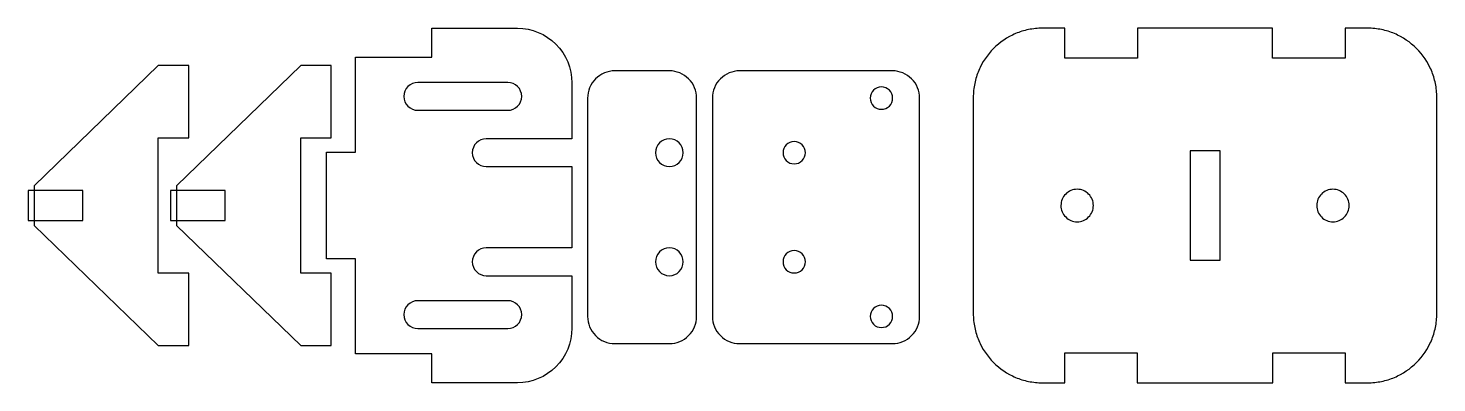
# Model space of a CAD drawing. Extents: x -133 to 125, y -33 to 33.
import ezdxf

# ---------------------------------------------------------------- set-up
doc = ezdxf.new("R2010")
doc.units = 0
doc.layers.add('CLAMPBASE', color=18, linetype='CONTINUOUS')

msp = doc.modelspace()

# ---------------------------------------------------------------- linework, layer by layer
at = {"layer": 'CLAMPBASE'}
for points in [[(-33.2, 12.23), (-48.91, 12.23, 0.414214), (-51.46, 9.68, 0.414214), (-48.91, 7.13), (-33.2, 7.13), (-33.2, -7.77), (-48.91, -7.77, 0.414214), (-51.46, -10.32, 0.414214), (-48.91, -12.87), (-33.2, -12.87), (-33.2, -22.5, -0.414214), (-43.2, -32.5), (-58.89, -32.5), (-58.89, -27.17), (-72.86, -27.17), (-72.86, -9.78), (-78.2, -9.78), (-78.2, 9.78), (-72.86, 9.78), (-72.86, 27.17), (-58.89, 27.17), (-58.89, 32.5), (-43.2, 32.5, -0.414214), (-33.2, 22.5)], [(-15.33, -25.32, 0.414214), (-10.33, -20.32), (-10.33, 19.68, 0.414214), (-15.33, 24.68), (-25.33, 24.68, 0.414214), (-30.33, 19.68), (-30.33, -20.32, 0.414214), (-25.33, -25.32)], [(25.56, -25.32, 0.414214), (30.56, -20.32), (30.56, 19.68, 0.414214), (25.56, 24.68), (-2.44, 24.68, 0.414214), (-7.44, 19.68), (-7.44, -20.32, 0.414214), (-2.44, -25.32)], [(-61.45, 22.55, 0.414214), (-64, 20, 0.414214), (-61.45, 17.45), (-44.95, 17.45, 0.414214), (-42.4, 20, 0.414214), (-44.95, 22.55)], [(23.56, 21.73, 0.414214), (21.51, 19.68, 0.414214), (23.56, 17.63, 0.414214), (25.61, 19.68, 0.414214)], [(-15.33, 12.23, 0.414214), (-17.88, 9.68, 0.414214), (-15.33, 7.13, 0.414214), (-12.78, 9.68, 0.414214)], [(7.56, 11.73, 0.414214), (5.51, 9.68, 0.414214), (7.56, 7.63, 0.414214), (9.61, 9.68, 0.414214)], [(59.45, 2.97, 0.414214), (56.47, 0, 0.414214), (59.45, -2.98, 0.414214), (62.42, 0, 0.414214)], [(106.35, 2.97, 0.414214), (103.37, 0, 0.414214), (106.35, -2.98, 0.414214), (109.32, 0, 0.414214)], [(-15.33, -7.77, 0.414214), (-17.88, -10.32, 0.414214), (-15.33, -12.87, 0.414214), (-12.78, -10.32, 0.414214)], [(7.56, -8.27, 0.414214), (5.51, -10.32, 0.414214), (7.56, -12.37, 0.414214), (9.61, -10.32, 0.414214)], [(-61.45, -17.45, 0.414214), (-64, -20, 0.414214), (-61.45, -22.55), (-44.95, -22.55, 0.414214), (-42.4, -20, 0.414214), (-44.95, -17.45)], [(23.56, -18.27, 0.414214), (21.51, -20.32, 0.414214), (23.56, -22.37, 0.414214), (25.61, -20.32, 0.414214)]]:
    msp.add_lwpolyline(points, format="xyb", close=True, dxfattribs=at)
for points in [[(54.77, -32.5), (57.18, -32.5), (57.18, -27), (70.48, -27), (70.48, -32.5), (95.32, -32.5), (95.32, -27), (108.62, -27), (108.62, -32.5), (111.05, -32.5), (112.7, -32.5), (113.03, -32.5), (113.35, -32.48), (113.67, -32.46), (114, -32.43), (114.31, -32.4), (114.63, -32.35), (114.95, -32.3), (115.26, -32.24), (115.57, -32.17), (115.87, -32.1), (116.17, -32.02), (116.47, -31.93), (116.77, -31.83), (117.06, -31.73), (117.35, -31.62), (117.64, -31.5), (117.92, -31.38), (118.2, -31.25), (118.75, -30.97), (119.28, -30.66), (119.8, -30.33), (120.3, -29.98), (120.78, -29.6), (121.24, -29.2), (121.68, -28.78), (122.1, -28.34), (122.5, -27.88), (122.87, -27.4), (123.23, -26.9), (123.56, -26.39), (123.86, -25.85), (124.14, -25.31), (124.28, -25.03), (124.4, -24.74), (124.52, -24.46), (124.63, -24.17), (124.73, -23.87), (124.83, -23.58), (124.92, -23.28), (125, -22.97), (125.07, -22.67), (125.14, -22.36), (125.2, -22.05), (125.25, -21.73), (125.3, -21.42), (125.33, -21.1), (125.36, -20.78), (125.38, -20.45), (125.39, -20.13), (125.4, -19.8), (125.4, 19.8), (125.39, 20.13), (125.38, 20.45), (125.36, 20.78), (125.33, 21.1), (125.3, 21.42), (125.25, 21.73), (125.2, 22.05), (125.14, 22.36), (125.07, 22.67), (125, 22.97), (124.92, 23.28), (124.83, 23.58), (124.73, 23.87), (124.63, 24.17), (124.52, 24.46), (124.4, 24.74), (124.28, 25.03), (124.14, 25.31), (123.86, 25.85), (123.56, 26.39), (123.23, 26.9), (122.87, 27.4), (122.5, 27.88), (122.1, 28.34), (121.68, 28.78), (121.24, 29.2), (120.78, 29.6), (120.3, 29.98), (119.8, 30.33), (119.28, 30.66), (118.75, 30.97), (118.2, 31.25), (117.92, 31.38), (117.64, 31.5), (117.35, 31.62), (117.06, 31.73), (116.77, 31.83), (116.47, 31.93), (116.17, 32.02), (115.87, 32.1), (115.57, 32.17), (115.26, 32.24), (114.95, 32.3), (114.63, 32.35), (114.31, 32.4), (114, 32.43), (113.67, 32.46), (113.35, 32.48), (113.03, 32.5), (112.7, 32.5), (111.05, 32.5), (108.57, 32.5), (108.57, 27), (95.27, 27), (95.27, 32.5), (70.5, 32.5), (70.5, 27), (57.2, 27), (57.2, 32.5), (54.77, 32.5), (53.1, 32.5), (52.77, 32.5), (52.44, 32.48), (52.12, 32.46), (51.8, 32.43), (51.48, 32.4), (51.16, 32.35), (50.85, 32.3), (50.54, 32.24), (50.23, 32.17), (49.92, 32.1), (49.62, 32.02), (49.32, 31.93), (49.02, 31.83), (48.73, 31.73), (48.44, 31.62), (48.15, 31.5), (47.87, 31.38), (47.59, 31.25), (47.04, 30.97), (46.51, 30.66), (46, 30.33), (45.5, 29.98), (45.02, 29.6), (44.56, 29.2), (44.12, 28.78), (43.7, 28.34), (43.3, 27.88), (42.92, 27.4), (42.57, 26.9), (42.24, 26.39), (41.93, 25.85), (41.65, 25.31), (41.52, 25.03), (41.4, 24.74), (41.28, 24.46), (41.17, 24.17), (41.06, 23.87), (40.97, 23.58), (40.88, 23.28), (40.8, 22.97), (40.72, 22.67), (40.66, 22.36), (40.6, 22.05), (40.54, 21.73), (40.5, 21.42), (40.46, 21.1), (40.43, 20.78), (40.41, 20.45), (40.4, 20.13), (40.4, 19.8), (40.4, -19.8), (40.4, -20.13), (40.41, -20.45), (40.43, -20.78), (40.46, -21.1), (40.5, -21.42), (40.54, -21.73), (40.6, -22.05), (40.66, -22.36), (40.72, -22.67), (40.8, -22.97), (40.88, -23.28), (40.97, -23.58), (41.06, -23.87), (41.17, -24.17), (41.28, -24.46), (41.4, -24.74), (41.52, -25.03), (41.65, -25.31), (41.93, -25.85), (42.24, -26.39), (42.57, -26.9), (42.92, -27.4), (43.3, -27.88), (43.7, -28.34), (44.12, -28.78), (44.56, -29.2), (45.02, -29.6), (45.5, -29.98), (46, -30.33), (46.51, -30.66), (47.04, -30.97), (47.59, -31.25), (47.87, -31.38), (48.15, -31.5), (48.44, -31.62), (48.73, -31.73), (49.02, -31.83), (49.32, -31.93), (49.62, -32.02), (49.92, -32.1), (50.23, -32.17), (50.54, -32.24), (50.85, -32.3), (51.16, -32.35), (51.48, -32.4), (51.8, -32.43), (52.12, -32.46), (52.44, -32.48), (52.77, -32.5), (53.1, -32.5)], [(-131.82, 3.59), (-131.82, -3.65), (-109.04, -25.63), (-103.45, -25.63), (-103.45, -12.42), (-109.04, -12.42), (-109.04, 12.42), (-103.45, 12.42), (-103.45, 25.63), (-109.04, 25.63)], [(-105.7, 3.59), (-105.7, -3.65), (-82.92, -25.63), (-77.33, -25.63), (-77.33, -12.42), (-82.92, -12.42), (-82.92, 12.42), (-77.33, 12.42), (-77.33, 25.63), (-82.92, 25.63)], [(80.15, -10), (85.65, -10), (85.65, 10), (80.15, 10)], [(-132.9, -2.76), (-122.9, -2.76), (-122.9, 2.74), (-132.9, 2.74)], [(-106.77, -2.76), (-96.77, -2.76), (-96.77, 2.74), (-106.77, 2.74)]]:
    msp.add_lwpolyline(points, close=True, dxfattribs=at)

doc.saveas('drawing.dxf')
